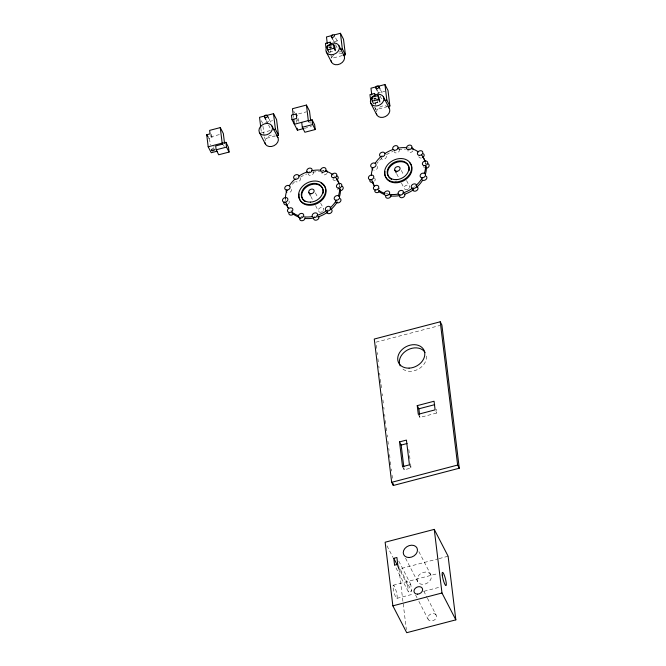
<?xml version="1.0" encoding="UTF-8"?>
<svg xmlns="http://www.w3.org/2000/svg" width="666" height="666" viewBox="0 0 666 666"><rect width="100%" height="100%" fill="white"/><g stroke="black" fill="none" stroke-linecap="round" stroke-linejoin="round"><path stroke-width="0.5" stroke-dasharray="3.33 2.5" d="M334.532 41.6L339.518 40.293M328.846 47.128L330.736 46.628L332.159 49.384M328.779 47.761L332.567 46.762M329.32 52.214L335.348 50.658M342.407 55.561L331.427 58.433L330.486 50.666M219.355 134.59L209.374 137.204L210.314 144.963M265.601 122.494L272.594 120.663M298.526 113.886L306.51 111.796M377.031 93.348L385.015 91.259M211.555 134.107L211.979 137.596L208.649 138.47L208.325 135.847M373.268 98.984L377.064 97.994M261.422 132.859L270.413 130.511M374.758 103.197L379.836 101.89M374.392 103.397L378.013 102.447M275.474 135.939L264.494 138.811L264.26 136.871M304.404 128.371L311.388 126.548M374.6 107.118L375.915 109.665L386.896 106.793M375.907 342.207L439.876 325.483M418.281 414.269L419.921 417.432L436.738 413.037L436.272 409.199M402.53 466.658L404.162 469.83L411.072 468.023L410.447 462.862M397.619 566.4L399.001 569.08L438.095 558.857M439.102 558.591L448.118 556.235M393.24 585.231L438.353 573.434M397.918 566.358L407.625 585.156L410.764 584.34L411.588 591.167L408.449 591.991L394.588 565.134M396.978 598.343L413.02 594.147M424.042 591.266L439.077 587.337M380.594 90.052L382.867 94.464M377.722 91.475L379.537 95.005M379.995 95.887L382.276 100.3M375.233 97.86L376.656 100.616M335.639 37.937L337.92 42.349M401.323 170.438L403.713 175.058M406.576 180.603L409.432 186.147M333.225 40.251L335.048 43.781M335.506 44.664L337.779 49.076M396.736 173.884L399.117 178.505M401.498 183.125L404.362 188.669M293.773 111.264L294.655 112.97M297.202 119.306L298.152 121.145M435.922 411.446L436.738 413.037M315.401 192.915L317.782 197.536M320.646 203.08L323.51 208.625M310.806 196.362L313.187 200.982M315.576 205.603L318.431 211.147M269.164 119.197L271.445 123.601M266.292 120.621L268.115 124.151M268.573 125.033L270.846 129.445M261.297 120.729L262.612 123.277M409.44 464.851L411.072 468.023M223.41 144.863L224.267 146.52M210.439 134.624L211.979 137.596M418.872 551.623L430.885 574.9A7.443 5.778 -27.3 0 1 423.085 584.373A7.443 5.778 -27.3 0 1 418.714 575.357A7.443 5.778 -27.3 0 1 430.885 574.9M423.743 591.075L426.973 597.335M427.439 598.235L436.213 615.242A4.52 3.513 -27.3 0 1 431.468 621.003A4.52 3.513 -27.3 0 1 428.804 615.526A4.52 3.513 -27.3 0 1 436.213 615.242M405.552 558.25L417.565 581.518M398.751 561.063L410.764 584.34M415.634 595.104L417.024 597.785M418.872 601.365L428.113 619.272M397.727 564.31L411.588 591.167M386.988 545.812L392.998 557.442M419.688 415.517L419.921 417.432M377.172 98.884L377.605 102.447M374.508 98.019L374.858 100.932M374.975 101.898L375.566 106.751M375.682 107.726L375.915 109.665M408.816 449.45L409.44 454.603M409.573 455.636L409.948 458.732M403.912 467.765L404.162 469.83M407.625 585.156L408.449 591.991M376.282 345.304L376.656 348.393M377.156 352.514L377.406 354.578M377.905 358.699L378.28 361.796M378.779 365.917L379.029 367.982M379.662 373.135L379.911 375.191M380.411 379.32L380.91 383.441M381.035 384.473L381.535 388.594M382.159 393.748L382.409 395.812M382.917 399.933L383.291 403.022M383.791 407.142L384.041 409.207M384.665 414.36L384.915 416.425M385.414 420.546L385.789 423.634M386.297 427.763L386.671 430.852M387.171 434.973L387.421 437.038M387.92 441.158L388.295 444.255M388.794 448.376L389.044 450.432M389.552 454.562L389.926 457.65M390.426 461.771L390.8 464.868M391.3 468.989L391.55 471.053M392.049 475.174L392.424 478.263M399.001 569.08L406.352 629.62M330.011 46.787L330.361 49.7M310.806 121.687L311.039 123.635M298.559 118.531L298.884 121.204M296.12 119.522L296.47 122.436M293.281 115.518L293.523 117.457M262.962 126.19L264.144 135.897M260.839 128.005L261.305 131.893M426.382 356.052A14.161 11.006 -27.3 0 1 418.24 369.197A14.161 11.006 -27.3 0 1 402.622 368.889M331.635 57.642A7.068 5.494 -27.3 0 1 333.857 54.953M338.894 53.055A7.068 5.494 -27.3 0 1 342.091 53.713M340.667 51.24A1.607 1.249 -27.3 0 1 339.494 51.424M214.019 146.453A1.507 0.916 -6.9 0 1 213.303 147.311M292.357 184.282A28.322 22.011 -27.3 0 1 295.146 181.294M300.516 177.139A28.322 22.011 -27.3 0 1 307.134 173.843M312.654 172.269A28.322 22.011 -27.3 0 1 319.688 171.661M339.177 184.565A28.322 22.011 -27.3 0 1 339.51 186.488M285.556 200.599A28.322 22.011 -27.3 0 1 285.423 198.626M321.795 170.305A28.322 22.011 -27.3 0 1 323.668 170.621M321.928 211.863A2.83 2.198 -27.3 0 1 318.273 210.589A2.83 2.198 -27.3 0 1 321.403 207.542A2.83 2.198 -27.3 0 1 323.443 210.389M323.068 210.972A2.83 2.198 -27.3 0 1 322.552 211.472M314.394 216.517A2.83 2.198 -27.3 0 1 314.968 216.067M290.909 210.647A2.83 2.198 -27.3 0 1 291.608 210.464M301.115 216.592A2.83 2.198 -27.3 0 1 302.481 216.084M338.12 189.927A2.83 2.198 -27.3 0 1 337.804 188.819M339.227 186.613A2.83 2.198 -27.3 0 1 339.885 186.289M313.203 171.57A2.83 2.198 -27.3 0 1 311.771 175.058A2.83 2.198 -27.3 0 1 308.175 174.067M308.957 171.728A2.83 2.198 -27.3 0 1 309.532 171.279M288.944 201.015A2.83 2.198 -27.3 0 1 287.837 204.329M326.973 173.351A2.83 2.198 -27.3 0 1 323.884 174.892A2.83 2.198 -27.3 0 1 321.953 172.96M323.385 170.754A2.83 2.198 -27.3 0 1 324.042 170.421M335.456 180.478A2.83 2.198 -27.3 0 1 332.9 179.154M334.249 176.365A2.83 2.198 -27.3 0 1 334.915 176.04M300.075 178.097A2.83 2.198 -27.3 0 1 299.275 181.194A2.83 2.198 -27.3 0 1 295.712 181.527M295.829 178.263A2.83 2.198 -27.3 0 1 296.403 177.805M327.522 209.99A2.83 2.198 -27.3 0 1 328.097 209.54M291.45 189.394A2.83 2.198 -27.3 0 1 288.028 192.724M264.943 140.992A7.068 5.494 -27.3 0 1 274.409 135.015M376.373 111.846A7.068 5.494 -27.3 0 1 387.337 106.394M377.064 163.386A28.322 22.011 -27.3 0 1 378.28 161.805M379.62 160.29A28.322 22.011 -27.3 0 1 381.843 158.117M386.447 154.662A28.322 22.011 -27.3 0 1 393.065 151.373M398.576 149.792A28.322 22.011 -27.3 0 1 405.619 149.184M425.108 162.096A28.322 22.011 -27.3 0 1 425.441 164.011M387.329 193.989A28.322 22.011 -27.3 0 1 385.522 193.548M407.725 147.835A28.322 22.011 -27.3 0 1 409.598 148.143M424.467 167.865A2.83 2.198 -27.3 0 1 423.726 166.35M425.158 164.144A2.83 2.198 -27.3 0 1 426.523 163.628M412.903 150.882A2.83 2.198 -27.3 0 1 409.815 152.414A2.83 2.198 -27.3 0 1 407.883 150.483M386.255 156.144A2.83 2.198 -27.3 0 1 384.573 159.116A2.83 2.198 -27.3 0 1 381.227 158.641M381.76 155.786A2.83 2.198 -27.3 0 1 382.334 155.336M379.429 188.378A2.83 2.198 -27.3 0 1 379.845 188.794M413.444 187.512A2.83 2.198 -27.3 0 1 414.685 186.738M377.123 166.4A2.83 2.198 -27.3 0 1 376.839 168.998A2.83 2.198 -27.3 0 1 373.959 170.255M421.378 158A2.83 2.198 -27.3 0 1 418.822 156.685M387.046 194.122A2.83 2.198 -27.3 0 1 387.704 193.789M399.125 149.092A2.83 2.198 -27.3 0 1 397.702 152.589A2.83 2.198 -27.3 0 1 394.097 151.598M374.459 178.13A2.83 2.198 -27.3 0 1 374.342 181.402M407.858 189.394A2.83 2.198 -27.3 0 1 404.287 188.495A2.83 2.198 -27.3 0 1 406.393 185.24A2.83 2.198 -27.3 0 1 409.598 186.705M409.573 187.304A2.83 2.198 -27.3 0 1 409.374 187.92M408.999 188.495A2.83 2.198 -27.3 0 1 408.483 188.994M393.123 587.945A6.868 1.199 75.3 0 0 396.67 598.409A6.868 1.199 75.3 0 0 395.529 589.002A6.868 1.199 75.3 0 0 393.123 587.945"/><path stroke-width="1" d="M332.459 35.39L326.473 36.955L327.297 43.748M334.457 34.865L340.443 33.3L343.514 39.244L345.404 54.779L343.406 55.303M331.144 44.014L330.203 42.174L325.458 43.415L325.999 47.869M335.214 49.783L334.865 46.911L333.566 44.397L327.222 46.054L327.689 49.883L328.987 52.406M327.689 49.883L334.024 48.227L335.331 50.741M340.334 49.359L342.332 48.834L345.404 54.779M224.534 143.298L223.343 133.541L220.28 127.597L209.632 130.378L210.056 133.874L206.726 134.748L208.183 146.786L211.255 152.73L217.241 151.165M276.473 135.681L278.471 135.156L276.581 119.622L273.518 113.67L259.54 117.324L260.714 127.04M310.681 120.721L309.507 111.014L306.435 105.062L292.457 108.716L293.165 114.544M387.895 106.535L389.893 106.011L388.012 90.476L384.94 84.532L370.962 88.187L371.786 94.98M297.136 115.776L296.187 113.936L291.45 115.176L291.991 119.63L297.419 130.203L303.405 128.63M379.354 98.143L378.055 95.629L371.72 97.286L372.186 101.115L373.484 103.63M291.991 119.63L296.728 118.39L296.187 113.936M372.386 98.601L370.496 99.101L369.955 94.647L374.692 93.407L374.908 95.188M372.186 101.115L378.521 99.459L379.82 101.973L379.47 99.101M208.183 146.786L222.161 143.132L222.669 144.114L215.676 145.937L216.15 149.808L218.706 154.778L229.071 152.064L228.496 147.294L225.932 142.324L222.561 143.207L222.669 144.114M273.401 129.728L275.399 129.204L278.471 135.156M309.199 122.294L308.325 120.596L294.347 124.251L293.756 119.397M384.831 100.583L386.821 100.067L389.893 106.011M308.325 120.779L312.088 119.788L314.652 124.758L315.234 129.529L304.87 132.243L302.306 127.273L301.723 122.502M216.15 149.808L226.515 147.103L229.071 152.064M302.306 127.273L312.67 124.567L315.234 129.529M440.243 321.786L374.267 339.044L391.666 482.317L393.306 485.481L459.274 468.223L441.874 324.958L440.243 321.786L457.642 465.059L459.274 468.223M417.232 405.636L434.057 401.24L435.106 409.865L418.281 414.269L417.232 405.636L418.872 408.807L419.572 414.56M418.872 408.807L434.698 404.662M399.525 441.899L406.426 440.093L409.44 464.851L402.53 466.658L399.525 441.899L401.157 445.063L403.787 466.733M401.157 445.063L407.076 443.514M391.666 482.317L457.642 465.059M434.257 529.378L385.139 542.224L392.865 605.844L406.726 632.7L455.844 619.855L448.118 556.235L434.257 529.378L441.983 592.998L455.844 619.855M393.764 558.308L396.903 557.484L397.727 564.31L394.588 565.134L393.764 558.308L397.46 565.467M392.865 605.844L441.983 592.998M378.771 86.522A1.607 1.249 -27.3 0 1 377.089 88.561A1.607 1.249 -27.3 0 1 376.14 86.622A1.607 1.249 -27.3 0 1 378.771 86.522L380.136 89.169M383.466 96.995A7.068 5.494 -27.3 0 1 376.049 105.994A7.068 5.494 -27.3 0 1 371.894 97.436A7.068 5.494 -27.3 0 1 383.466 96.995L389.377 108.441M375.899 87.954L377.264 90.601M370.812 103.288L376.723 114.743M338.977 45.763A7.068 5.494 -27.3 0 1 331.56 54.762A7.068 5.494 -27.3 0 1 327.406 46.204A7.068 5.494 -27.3 0 1 338.977 45.763L344.139 55.761M331.402 36.722L332.767 39.369M394.821 170.188L396.253 172.96M326.315 52.056L331.477 62.063M308.899 192.665L310.331 195.438M267.341 115.668A1.607 1.249 -27.3 0 1 265.659 117.707A1.607 1.249 -27.3 0 1 264.718 115.767A1.607 1.249 -27.3 0 1 267.341 115.668L268.714 118.315M272.044 126.132A7.068 5.494 -27.3 0 1 264.627 135.14A7.068 5.494 -27.3 0 1 260.473 126.573A7.068 5.494 -27.3 0 1 272.044 126.132L277.955 137.587M264.469 117.091L265.842 119.738M259.382 132.434L265.301 143.881M206.726 134.748L207.492 136.239M384.94 84.532L386.821 100.067M378.055 95.629L378.521 99.459M340.443 33.3L342.332 48.834M393.057 483.416L393.306 485.481M333.566 44.397L334.024 48.227M330.203 42.174L330.419 43.956M312.088 119.788L312.67 124.567M306.435 105.062L308.325 120.596M297.178 128.255L297.419 130.203M273.518 113.67L275.399 129.204M225.932 142.324L226.515 147.103M220.28 127.597L222.161 143.132M400.216 365.884A14.161 11.006 -27.3 0 1 407.542 349.966A14.161 11.006 -27.3 0 1 425.099 352.439M343.306 54.595A7.068 5.494 -27.3 0 1 340.209 63.853A7.068 5.494 -27.3 0 1 331.077 60.673M321.112 183.133A14.161 11.006 -27.3 0 1 317.341 203.446A14.161 11.006 -27.3 0 1 299.151 194.056M302.397 198.585A11.33 8.8 -27.3 0 1 311.447 184.582A11.33 8.8 -27.3 0 1 323.243 193.132M304.97 201.465A11.33 8.8 -27.3 0 1 302.764 199.259M335.83 177.68A28.322 22.011 -27.3 0 1 338.927 183.625M339.652 188.461A28.322 22.011 -27.3 0 1 338.353 196.029M336.363 200.324A28.322 22.011 -27.3 0 1 329.978 208.075M326.149 211.022A28.322 22.011 -27.3 0 1 317.008 215.426M312.221 216.583A28.322 22.011 -27.3 0 1 304.237 216.891M298.709 215.751A28.322 22.011 -27.3 0 1 291.991 212.163M288.653 208.633A28.322 22.011 -27.3 0 1 285.897 202.522M285.423 198.626A28.322 22.011 -27.3 0 1 287.054 190.176M289.21 185.922A28.322 22.011 -27.3 0 1 294.33 179.712M298.917 176.057A28.322 22.011 -27.3 0 1 307.192 171.945M311.83 170.687A28.322 22.011 -27.3 0 1 320.837 170.196M325.483 171.062A28.322 22.011 -27.3 0 1 333.083 174.925M336.655 179.262A28.322 22.011 -27.3 0 1 339.452 184.282M340.426 189.044A28.322 22.011 -27.3 0 1 339.46 196.736M337.179 201.906A28.322 22.011 -27.3 0 1 330.794 209.657M327.73 212.088A28.322 22.011 -27.3 0 1 317.824 217.008M313.037 218.165A28.322 22.011 -27.3 0 1 305.053 218.473M299.525 217.332A28.322 22.011 -27.3 0 1 292.058 213.103M287.995 207.734A28.322 22.011 -27.3 0 1 286.713 204.104M340.234 198.635A2.83 2.198 -27.3 0 1 339.843 202.148A2.83 2.198 -27.3 0 1 335.864 202.064M318.639 216.358A2.83 2.198 -27.3 0 1 316.874 219.996A2.83 2.198 -27.3 0 1 313.544 218.273M293.831 213.586A2.83 2.198 -27.3 0 1 290.751 215.118A2.83 2.198 -27.3 0 1 288.819 213.187M305.111 217.982A2.83 2.198 -27.3 0 1 301.964 220.737A2.83 2.198 -27.3 0 1 299.8 218.19M341.933 186.214A2.83 2.198 -27.3 0 1 342.982 188.928A2.83 2.198 -27.3 0 1 339.727 190.751M287.179 204.653A2.83 2.198 -27.3 0 1 283.957 202.322M326.09 170.346A2.83 2.198 -27.3 0 1 327.372 172.144M336.963 175.957A2.83 2.198 -27.3 0 1 336.821 179.962M331.352 209.415A2.83 2.198 -27.3 0 1 330.661 213.137A2.83 2.198 -27.3 0 1 326.74 212.329M286.83 192.308A2.83 2.198 -27.3 0 1 286.097 190.792M277.123 136.413A7.068 5.494 -27.3 0 1 274.026 145.679A7.068 5.494 -27.3 0 1 264.893 142.499M388.544 107.276A7.068 5.494 -27.3 0 1 385.447 116.533A7.068 5.494 -27.3 0 1 376.315 113.353M409.465 162.412A14.161 11.006 -27.3 0 1 401.573 181.71A14.161 11.006 -27.3 0 1 385.081 171.578M391.6 179.395A11.33 8.8 -27.3 0 1 394.622 163.145A11.33 8.8 -27.3 0 1 409.165 170.662M421.761 155.203A28.322 22.011 -27.3 0 1 424.858 161.147M425.574 165.984A28.322 22.011 -27.3 0 1 424.275 173.56M422.294 177.847A28.322 22.011 -27.3 0 1 415.9 185.598M412.845 188.028A28.322 22.011 -27.3 0 1 402.938 192.957M398.151 194.106A28.322 22.011 -27.3 0 1 389.202 194.305M384.632 193.273A28.322 22.011 -27.3 0 1 377.922 189.685M374.583 186.155A28.322 22.011 -27.3 0 1 371.828 180.045M371.362 175.141A28.322 22.011 -27.3 0 1 372.977 167.707M375.141 163.453A28.322 22.011 -27.3 0 1 381.027 156.535M384.848 153.588A28.322 22.011 -27.3 0 1 393.115 149.475M397.76 148.21A28.322 22.011 -27.3 0 1 406.76 147.719M411.405 148.593A28.322 22.011 -27.3 0 1 418.215 151.84M422.577 156.793A28.322 22.011 -27.3 0 1 425.374 161.813M426.348 166.575A28.322 22.011 -27.3 0 1 425.391 174.259M422.602 180.27A28.322 22.011 -27.3 0 1 416.725 187.179M413.661 189.61A28.322 22.011 -27.3 0 1 404.628 194.247M398.967 195.696A28.322 22.011 -27.3 0 1 390.018 195.887M384.582 194.555A28.322 22.011 -27.3 0 1 378.738 191.275M373.926 185.265A28.322 22.011 -27.3 0 1 372.644 181.627M427.863 163.736A2.83 2.198 -27.3 0 1 428.912 166.45A2.83 2.198 -27.3 0 1 425.657 168.282M412.021 147.869A2.83 2.198 -27.3 0 1 413.303 149.667M379.762 191.109A2.83 2.198 -27.3 0 1 376.673 192.641A2.83 2.198 -27.3 0 1 374.75 190.709M417.282 186.938A2.83 2.198 -27.3 0 1 416.267 190.842A2.83 2.198 -27.3 0 1 412.595 189.269M372.76 169.838A2.83 2.198 -27.3 0 1 372.028 168.323M423.443 153.771A2.83 2.198 -27.3 0 1 422.752 157.492M391.034 195.513A2.83 2.198 -27.3 0 1 388.245 198.227A2.83 2.198 -27.3 0 1 385.614 196.328M373.102 182.184A2.83 2.198 -27.3 0 1 369.888 179.845M404.57 193.881A2.83 2.198 -27.3 0 1 402.455 197.627A2.83 2.198 -27.3 0 1 399.583 195.188M426.157 176.157A2.83 2.198 -27.3 0 1 425.765 179.67A2.83 2.198 -27.3 0 1 421.794 179.595M409.082 368.14A14.161 11.006 -27.3 0 0 423.934 350.108A14.161 11.006 -27.3 0 0 400.757 350.99A14.161 11.006 -27.3 0 0 409.082 368.14M409.224 557.517A7.443 5.778 -27.3 0 0 417.024 548.043A7.443 5.778 -27.3 0 0 404.853 548.509A7.443 5.778 -27.3 0 0 409.224 557.517M442.249 575.099A6.868 1.199 75.3 0 0 445.795 585.564A6.868 1.199 75.3 0 0 444.647 576.157A6.868 1.199 75.3 0 0 442.249 575.099M417.607 594.147A4.52 3.513 -27.3 0 0 422.352 588.386A4.52 3.513 -27.3 0 0 414.943 588.669A4.52 3.513 -27.3 0 0 417.607 594.147M332.592 37.338A1.607 1.249 -27.3 0 0 334.274 35.29A1.607 1.249 -27.3 0 0 331.651 35.39A1.607 1.249 -27.3 0 0 332.592 37.338M212.196 150.699A1.507 0.916 -6.9 0 0 214.41 149.692A1.507 0.916 -6.9 0 0 212.113 149.126A1.507 0.916 -6.9 0 0 212.196 150.699M309.948 204.479A14.161 11.006 -27.3 0 0 324.808 186.447A14.161 11.006 -27.3 0 0 301.631 187.329A14.161 11.006 -27.3 0 0 309.948 204.479M310.381 202.131A11.33 8.8 -27.3 0 0 322.269 187.704A11.33 8.8 -27.3 0 0 303.729 188.411A11.33 8.8 -27.3 0 0 310.381 202.131M336.105 200.241A2.83 2.198 -27.3 0 0 339.527 196.911A2.83 2.198 -27.3 0 0 335.023 196.553A2.83 2.198 -27.3 0 0 336.105 200.241M310.997 193.748A2.83 2.198 -27.3 0 0 313.969 190.143A2.83 2.198 -27.3 0 0 309.332 190.318A2.83 2.198 -27.3 0 0 310.997 193.748M314.102 217.549A2.83 2.198 -27.3 0 0 317.524 214.219A2.83 2.198 -27.3 0 0 313.02 213.861A2.83 2.198 -27.3 0 0 314.102 217.549M289.377 212.462A2.83 2.198 -27.3 0 0 292.799 209.132A2.83 2.198 -27.3 0 0 288.303 208.774A2.83 2.198 -27.3 0 0 289.377 212.462M300.249 218.073A2.83 2.198 -27.3 0 0 303.671 214.743A2.83 2.198 -27.3 0 0 299.167 214.394A2.83 2.198 -27.3 0 0 300.249 218.073M338.361 188.103A2.83 2.198 -27.3 0 0 341.783 184.765A2.83 2.198 -27.3 0 0 337.279 184.415A2.83 2.198 -27.3 0 0 338.361 188.103M308.658 172.76A2.83 2.198 -27.3 0 0 312.079 169.43A2.83 2.198 -27.3 0 0 307.584 169.081A2.83 2.198 -27.3 0 0 308.658 172.76M284.399 202.214A2.83 2.198 -27.3 0 0 287.82 198.884A2.83 2.198 -27.3 0 0 283.325 198.526A2.83 2.198 -27.3 0 0 284.399 202.214M322.51 172.236A2.83 2.198 -27.3 0 0 325.932 168.906A2.83 2.198 -27.3 0 0 321.437 168.548A2.83 2.198 -27.3 0 0 322.51 172.236M333.383 177.847A2.83 2.198 -27.3 0 0 336.805 174.517A2.83 2.198 -27.3 0 0 332.309 174.159A2.83 2.198 -27.3 0 0 333.383 177.847M295.538 179.287A2.83 2.198 -27.3 0 0 298.959 175.957A2.83 2.198 -27.3 0 0 294.455 175.608A2.83 2.198 -27.3 0 0 295.538 179.287M327.222 211.022A2.83 2.198 -27.3 0 0 330.644 207.692A2.83 2.198 -27.3 0 0 326.149 207.334A2.83 2.198 -27.3 0 0 327.222 211.022M286.655 190.068A2.83 2.198 -27.3 0 0 290.076 186.738A2.83 2.198 -27.3 0 0 285.581 186.388A2.83 2.198 -27.3 0 0 286.655 190.068M395.879 182.001A14.161 11.006 -27.3 0 0 410.731 163.969A14.161 11.006 -27.3 0 0 387.554 164.852A14.161 11.006 -27.3 0 0 395.879 182.001M396.312 179.662A11.33 8.8 -27.3 0 0 408.2 165.235A11.33 8.8 -27.3 0 0 389.652 165.942A11.33 8.8 -27.3 0 0 396.312 179.662M424.284 165.626A2.83 2.198 -27.3 0 0 427.705 162.296A2.83 2.198 -27.3 0 0 423.21 161.938A2.83 2.198 -27.3 0 0 424.284 165.626M408.441 149.758A2.83 2.198 -27.3 0 0 411.863 146.428A2.83 2.198 -27.3 0 0 407.367 146.079A2.83 2.198 -27.3 0 0 408.441 149.758M381.468 156.818A2.83 2.198 -27.3 0 0 384.881 153.488A2.83 2.198 -27.3 0 0 380.386 153.13A2.83 2.198 -27.3 0 0 381.468 156.818M375.308 189.985A2.83 2.198 -27.3 0 0 378.721 186.655A2.83 2.198 -27.3 0 0 374.225 186.305A2.83 2.198 -27.3 0 0 375.308 189.985M413.153 188.545A2.83 2.198 -27.3 0 0 416.575 185.215A2.83 2.198 -27.3 0 0 412.079 184.857A2.83 2.198 -27.3 0 0 413.153 188.545M372.585 167.599A2.83 2.198 -27.3 0 0 376.007 164.269A2.83 2.198 -27.3 0 0 371.511 163.911A2.83 2.198 -27.3 0 0 372.585 167.599M419.314 155.378A2.83 2.198 -27.3 0 0 422.735 152.048A2.83 2.198 -27.3 0 0 418.24 151.69A2.83 2.198 -27.3 0 0 419.314 155.378M386.172 195.604A2.83 2.198 -27.3 0 0 389.593 192.274A2.83 2.198 -27.3 0 0 385.098 191.916A2.83 2.198 -27.3 0 0 386.172 195.604M394.588 150.291A2.83 2.198 -27.3 0 0 398.01 146.961A2.83 2.198 -27.3 0 0 393.514 146.603A2.83 2.198 -27.3 0 0 394.588 150.291M370.329 179.737A2.83 2.198 -27.3 0 0 373.751 176.407A2.83 2.198 -27.3 0 0 369.255 176.049A2.83 2.198 -27.3 0 0 370.329 179.737M400.025 195.071A2.83 2.198 -27.3 0 0 403.446 191.741A2.83 2.198 -27.3 0 0 398.951 191.392A2.83 2.198 -27.3 0 0 400.025 195.071M422.036 177.764A2.83 2.198 -27.3 0 0 425.449 174.434A2.83 2.198 -27.3 0 0 420.954 174.084A2.83 2.198 -27.3 0 0 422.036 177.764M396.928 171.279A2.83 2.198 -27.3 0 0 399.9 167.666A2.83 2.198 -27.3 0 0 395.263 167.849A2.83 2.198 -27.3 0 0 396.928 171.279"/></g></svg>
